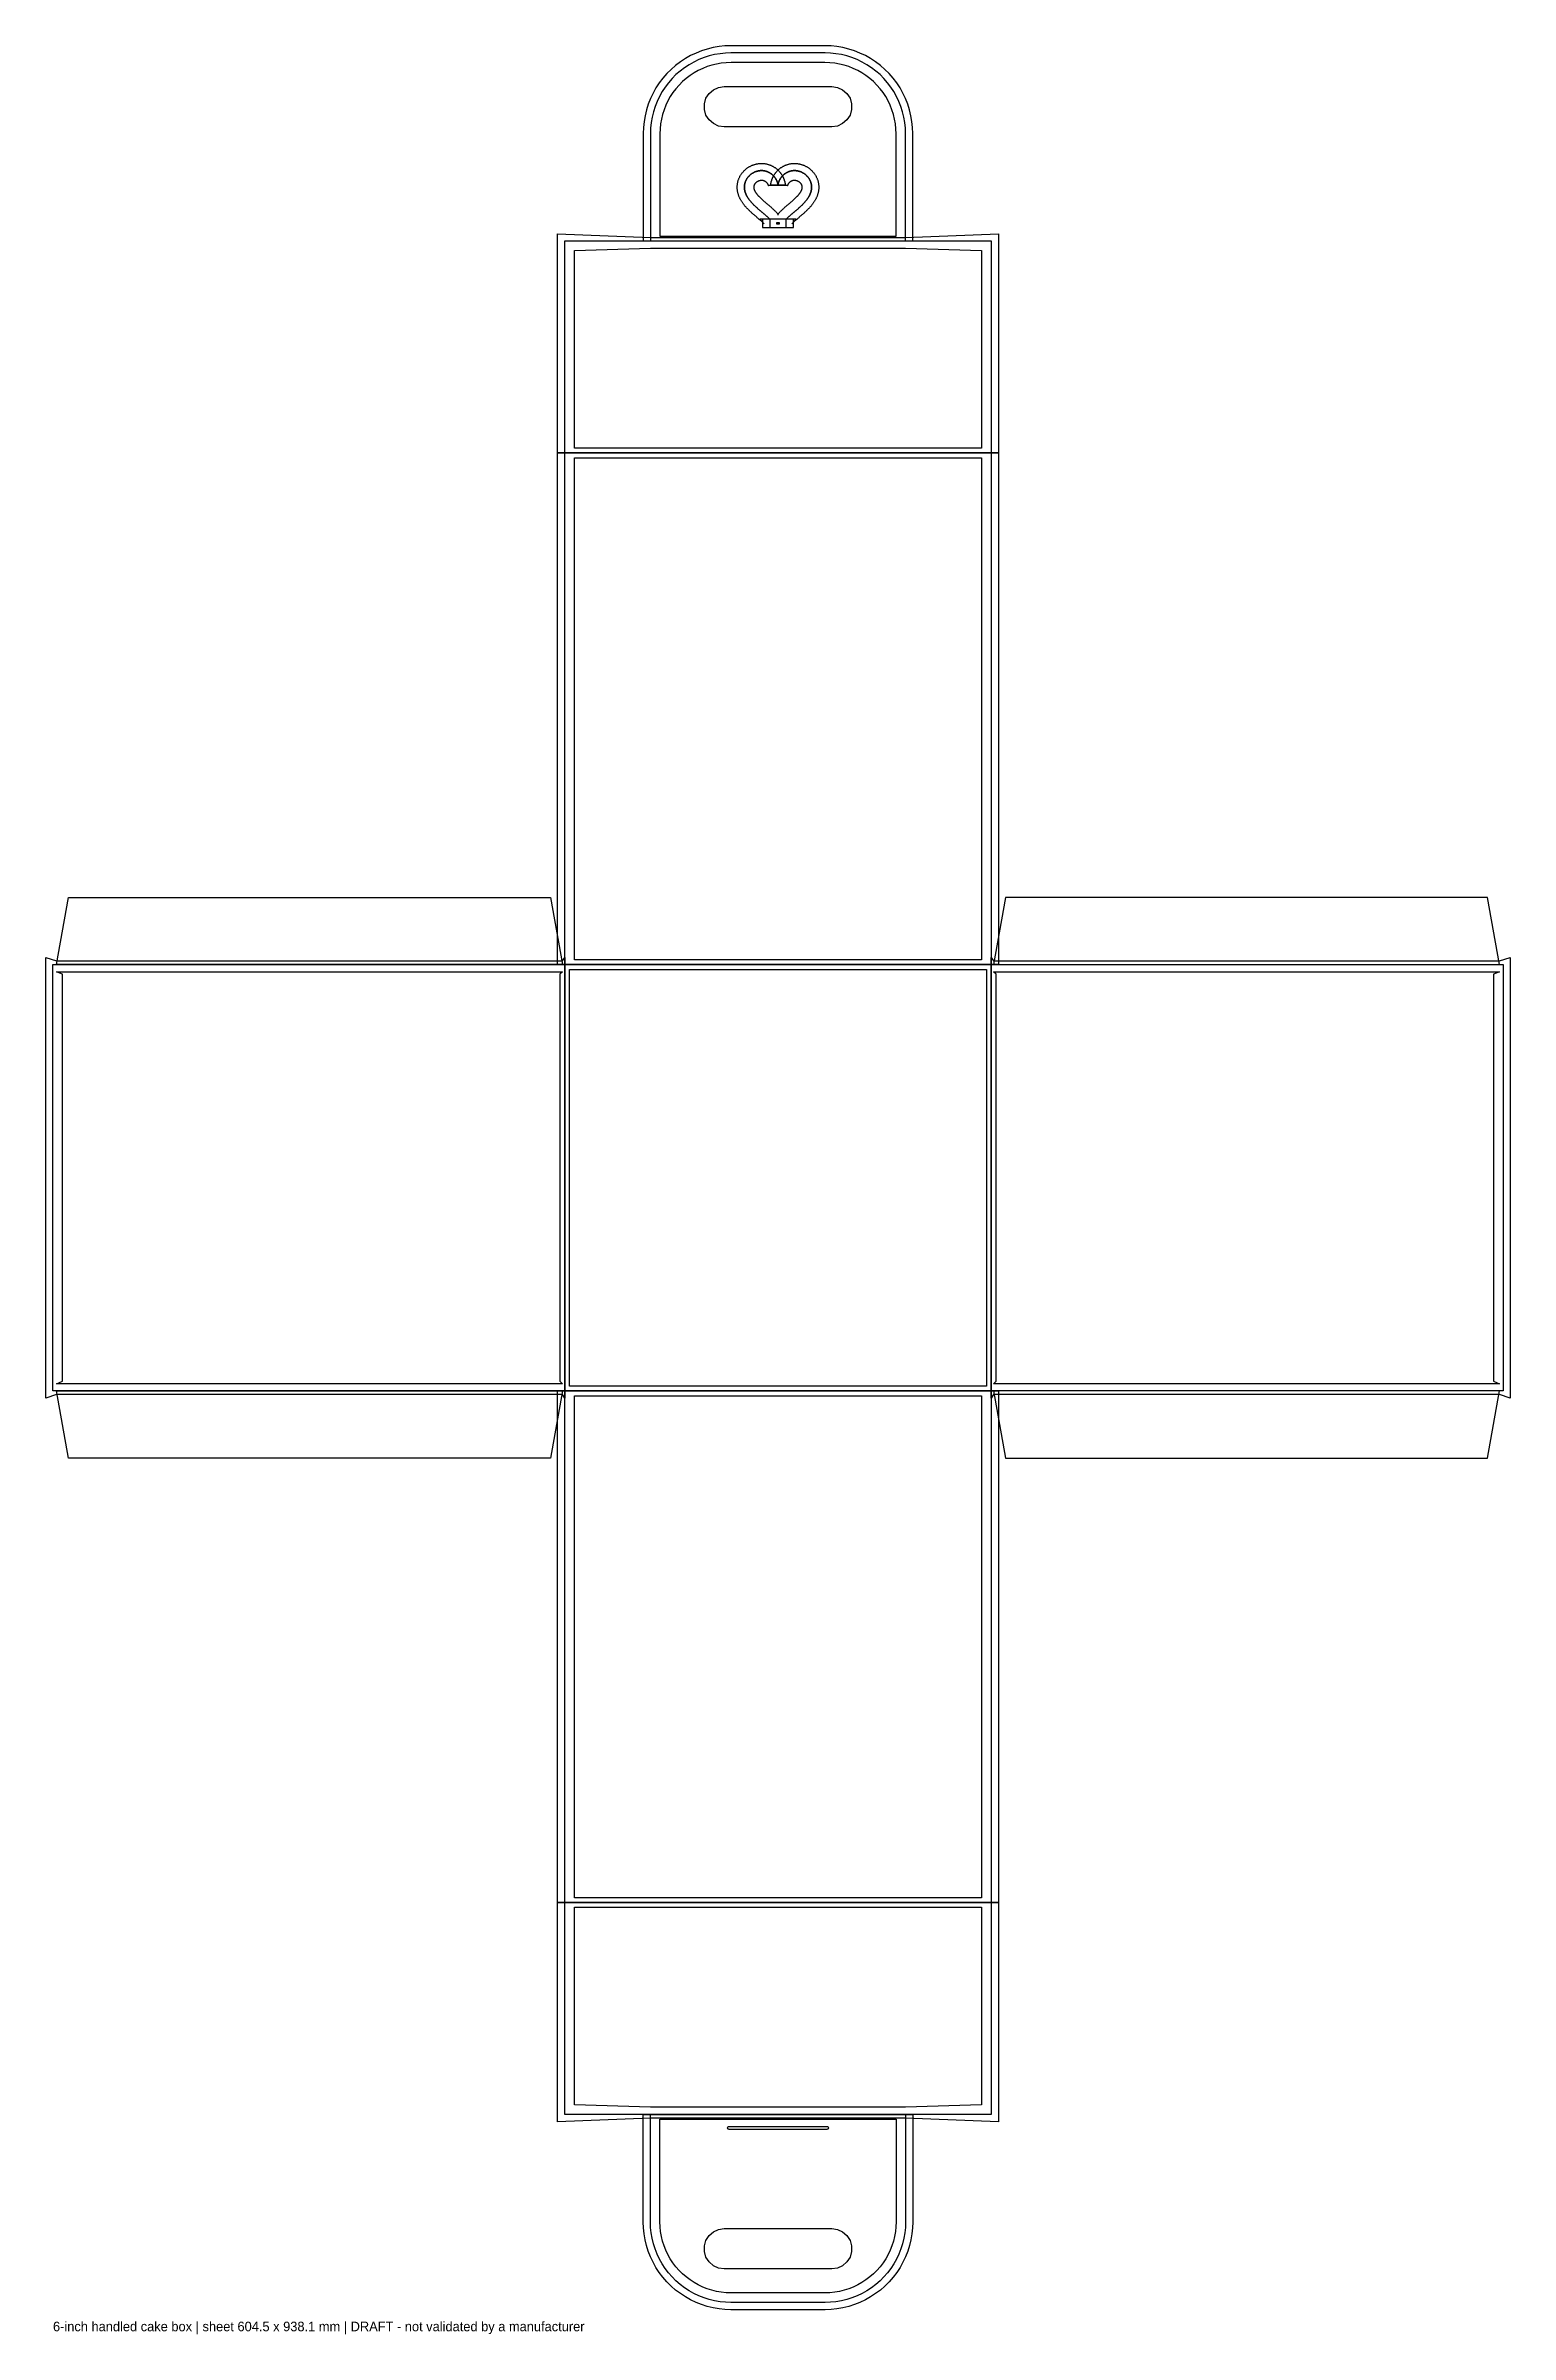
# Model space of a CAD drawing. Header units: millimetres. Extents: x -3 to 608, y -13 to 941.
import ezdxf

# ---------------------------------------------------------------- set-up
doc = ezdxf.new("R2010")
doc.units = ezdxf.units.MM
for name, color, linetype in [('BLEED', 5, 'Continuous'), ('CREASE', 4, 'Continuous'), ('CUT', 6, 'Continuous'), ('GLUE', 2, 'Continuous'), ('INFO', 8, 'Continuous'), ('SAFE', 94, 'Continuous')]:
    doc.layers.add(name, color=color, linetype=linetype)

msp = doc.modelspace()

# ---------------------------------------------------------------- linework, layer by layer
at = {"layer": 'BLEED'}
for points in [[(246.06, 859.72), (358.46, 859.72), (358.46, 904.57), (358.38, 907.02), (358.12, 909.5), (357.7, 911.97), (357.1, 914.4), (356.35, 916.78), (355.43, 919.1), (354.36, 921.36), (353.13, 923.54), (351.76, 925.63), (350.25, 927.62), (348.61, 929.5), (346.84, 931.27), (344.96, 932.91), (342.97, 934.42), (340.88, 935.79), (338.7, 937.02), (336.44, 938.09), (334.12, 939.01), (331.74, 939.76), (329.31, 940.36), (326.84, 940.78), (324.36, 941.04), (321.91, 941.12), (282.61, 941.12), (280.16, 941.04), (277.68, 940.78), (275.21, 940.36), (272.78, 939.76), (270.4, 939.01), (268.08, 938.09), (265.82, 937.02), (263.64, 935.79), (261.55, 934.42), (259.56, 932.91), (257.68, 931.27), (255.91, 929.5), (254.27, 927.62), (252.76, 925.63), (251.39, 923.54), (250.16, 921.36), (249.09, 919.1), (248.17, 916.78), (247.42, 914.4), (246.82, 911.97), (246.4, 909.5), (246.14, 907.02), (246.06, 904.57)], [(294.75, 868.82), (296.55, 866.87), (296.49, 866.92), (296.36, 867.04), (296.23, 867.17), (296.09, 867.29), (295.96, 867.41), (295.82, 867.54), (295.67, 867.67), (295.53, 867.8), (295.38, 867.93), (295.23, 868.06), (295.08, 868.19), (294.93, 868.32), (294.77, 868.46), (294.62, 868.59), (294.46, 868.73), (294.3, 868.87), (294.13, 869.01), (293.97, 869.15), (293.8, 869.29), (293.64, 869.43), (293.47, 869.58), (293.3, 869.72), (293.13, 869.87), (292.96, 870.01), (292.78, 870.16), (292.61, 870.31), (292.43, 870.46), (292.26, 870.61), (292.08, 870.77), (291.91, 870.92), (291.73, 871.08), (291.55, 871.23), (291.38, 871.39), (291.2, 871.55), (291.02, 871.71), (290.85, 871.88), (290.67, 872.04), (290.5, 872.21), (290.32, 872.38), (290.15, 872.55), (289.98, 872.72), (289.8, 872.89), (289.63, 873.06), (289.46, 873.24), (289.29, 873.42), (289.13, 873.6), (288.96, 873.78), (288.8, 873.97), (288.64, 874.15), (288.48, 874.34), (288.32, 874.53), (288.16, 874.72), (288.01, 874.92), (287.86, 875.12), (287.71, 875.32), (287.56, 875.52), (287.42, 875.72), (287.28, 875.93), (287.15, 876.14), (287.01, 876.35), (286.88, 876.56), (286.76, 876.78), (286.64, 877), (286.52, 877.22), (286.41, 877.45), (286.3, 877.67), (286.19, 877.9), (286.09, 878.13), (286, 878.37), (285.91, 878.6), (285.82, 878.84), (285.74, 879.08), (285.67, 879.32), (285.6, 879.56), (285.54, 879.81), (285.48, 880.06), (285.43, 880.3), (285.39, 880.55), (285.35, 880.8), (285.32, 881.06), (285.29, 881.31), (285.28, 881.56), (285.26, 881.82), (285.26, 882.07), (285.26, 882.32), (285.27, 882.58), (285.29, 882.83), (285.31, 883.08), (285.34, 883.34), (285.37, 883.59), (285.41, 883.84), (285.46, 884.08), (285.52, 884.33), (285.58, 884.58), (285.65, 884.82), (285.72, 885.06), (285.8, 885.3), (285.89, 885.54), (285.98, 885.77), (286.08, 886), (286.19, 886.23), (286.3, 886.45), (286.41, 886.68), (286.53, 886.9), (286.66, 887.11), (286.79, 887.32), (286.93, 887.53), (287.07, 887.74), (287.22, 887.94), (287.37, 888.14), (287.53, 888.33), (287.69, 888.52), (287.86, 888.71), (288.03, 888.89), (288.2, 889.06), (288.38, 889.24), (288.57, 889.41), (288.75, 889.57), (288.94, 889.73), (289.14, 889.88), (289.33, 890.04), (289.54, 890.18), (289.74, 890.32), (289.95, 890.46), (290.16, 890.59), (290.37, 890.71), (290.59, 890.83), (290.81, 890.95), (291.03, 891.06), (291.25, 891.16), (291.48, 891.26), (291.71, 891.36), (291.94, 891.44), (292.17, 891.53), (292.4, 891.6), (292.64, 891.67), (292.88, 891.74), (293.12, 891.8), (293.36, 891.85), (293.6, 891.9), (293.84, 891.94), (294.08, 891.98), (294.32, 892.01), (294.57, 892.03), (294.81, 892.05), (295.05, 892.06), (295.3, 892.07), (295.54, 892.07), (295.78, 892.06), (296.02, 892.05), (296.26, 892.03), (296.5, 892), (296.74, 891.97), (296.98, 891.94), (297.22, 891.9), (297.45, 891.85), (297.68, 891.8), (297.91, 891.74), (298.14, 891.67), (298.36, 891.6), (298.59, 891.53), (298.8, 891.45), (299.02, 891.37), (299.24, 891.28), (299.45, 891.18), (299.65, 891.08), (299.86, 890.98), (300.06, 890.88), (300.26, 890.76), (300.45, 890.65), (300.64, 890.53), (300.82, 890.41), (301.01, 890.29), (301.18, 890.16), (301.36, 890.03), (301.53, 889.89), (301.69, 889.76), (301.85, 889.62), (302.01, 889.48), (302.17, 889.33), (302.31, 889.19), (302.46, 889.04), (302.6, 888.9), (302.74, 888.75), (302.87, 888.6), (303, 888.45), (303.12, 888.29), (303.24, 888.14), (303.35, 887.99), (303.46, 887.84), (303.57, 887.68), (303.67, 887.53), (303.77, 887.38), (303.87, 887.23), (303.96, 887.08), (304.05, 886.93), (304.13, 886.78), (304.21, 886.63), (304.29, 886.48), (304.36, 886.33), (304.43, 886.19), (304.49, 886.05), (304.56, 885.91), (304.62, 885.77), (304.67, 885.63), (304.72, 885.5), (304.77, 885.37), (304.82, 885.24), (304.86, 885.11), (304.9, 884.98), (304.94, 884.86), (304.98, 884.74), (305.01, 884.63), (305.04, 884.52), (305.07, 884.41), (305.09, 884.3), (305.11, 884.2), (305.13, 884.1), (305.15, 884), (305.17, 883.91), (305.19, 883.82), (305.2, 883.73), (305.21, 883.65), (305.22, 883.57), (305.23, 883.5), (305.24, 883.43), (305.24, 883.36), (305.25, 883.3), (305.25, 883.24), (305.26, 883.19), (305.26, 883.14), (305.26, 883.09), (305.26, 883.05), (302.26, 883.03), (299.26, 883.05), (299.26, 883.09), (299.26, 883.14), (299.26, 883.19), (299.27, 883.24), (299.27, 883.3), (299.28, 883.36), (299.28, 883.43), (299.29, 883.5), (299.3, 883.57), (299.31, 883.65), (299.32, 883.73), (299.33, 883.82), (299.35, 883.91), (299.37, 884), (299.39, 884.1), (299.41, 884.2), (299.43, 884.3), (299.45, 884.41), (299.48, 884.52), (299.51, 884.63), (299.54, 884.74), (299.58, 884.86), (299.62, 884.98), (299.66, 885.11), (299.7, 885.24), (299.75, 885.37), (299.8, 885.5), (299.85, 885.63), (299.9, 885.77), (299.96, 885.91), (300.03, 886.05), (300.09, 886.19), (300.16, 886.33), (300.23, 886.48), (300.31, 886.63), (300.39, 886.78), (300.47, 886.93), (300.56, 887.08), (300.65, 887.23), (300.75, 887.38), (300.85, 887.53), (300.95, 887.68), (301.06, 887.84), (301.17, 887.99), (301.28, 888.14), (301.4, 888.29), (301.52, 888.45), (301.65, 888.6), (301.78, 888.75), (301.92, 888.9), (302.06, 889.04), (302.21, 889.19), (302.35, 889.33), (302.51, 889.48), (302.67, 889.62), (302.83, 889.76), (302.99, 889.89), (303.16, 890.03), (303.34, 890.16), (303.51, 890.29), (303.7, 890.41), (303.88, 890.53), (304.07, 890.65), (304.26, 890.76), (304.46, 890.88), (304.66, 890.98), (304.87, 891.08), (305.07, 891.18), (305.28, 891.28), (305.5, 891.37), (305.72, 891.45), (305.93, 891.53), (306.16, 891.6), (306.38, 891.67), (306.61, 891.74), (306.84, 891.8), (307.07, 891.85), (307.3, 891.9), (307.54, 891.94), (307.78, 891.97), (308.02, 892), (308.26, 892.03), (308.5, 892.05), (308.74, 892.06), (308.98, 892.07), (309.22, 892.07), (309.47, 892.06), (309.71, 892.05), (309.95, 892.03), (310.2, 892.01), (310.44, 891.98), (310.68, 891.94), (310.92, 891.9), (311.16, 891.85), (311.4, 891.8), (311.64, 891.74), (311.88, 891.67), (312.12, 891.6), (312.35, 891.53), (312.58, 891.44), (312.81, 891.36), (313.04, 891.26), (313.27, 891.16), (313.49, 891.06), (313.71, 890.95), (313.93, 890.83), (314.15, 890.71), (314.36, 890.59), (314.57, 890.46), (314.78, 890.32), (314.98, 890.18), (315.19, 890.04), (315.38, 889.88), (315.58, 889.73), (315.77, 889.57), (315.95, 889.41), (316.14, 889.24), (316.32, 889.06), (316.49, 888.89), (316.66, 888.71), (316.83, 888.52), (316.99, 888.33), (317.15, 888.14), (317.3, 887.94), (317.45, 887.74), (317.59, 887.53), (317.73, 887.32), (317.86, 887.11), (317.99, 886.9), (318.11, 886.68), (318.22, 886.45), (318.33, 886.23), (318.44, 886), (318.54, 885.77), (318.63, 885.54), (318.72, 885.3), (318.8, 885.06), (318.87, 884.82), (318.94, 884.58), (319, 884.33), (319.06, 884.08), (319.11, 883.84), (319.15, 883.59), (319.18, 883.34), (319.21, 883.08), (319.23, 882.83), (319.25, 882.58), (319.26, 882.32), (319.26, 882.07), (319.26, 881.82), (319.24, 881.56), (319.23, 881.31), (319.2, 881.06), (319.17, 880.8), (319.13, 880.55), (319.09, 880.3), (319.04, 880.06), (318.98, 879.81), (318.92, 879.56), (318.85, 879.32), (318.78, 879.08), (318.7, 878.84), (318.61, 878.6), (318.52, 878.37), (318.43, 878.13), (318.33, 877.9), (318.22, 877.67), (318.11, 877.45), (318, 877.22), (317.88, 877), (317.76, 876.78), (317.64, 876.56), (317.51, 876.35), (317.37, 876.14), (317.24, 875.93), (317.1, 875.72), (316.96, 875.52), (316.81, 875.32), (316.66, 875.12), (316.51, 874.92), (316.36, 874.72), (316.2, 874.53), (316.04, 874.34), (315.88, 874.15), (315.72, 873.97), (315.56, 873.78), (315.39, 873.6), (315.23, 873.42), (315.06, 873.24), (314.89, 873.06), (314.72, 872.89), (314.54, 872.72), (314.37, 872.55), (314.2, 872.38), (314.02, 872.21), (313.85, 872.04), (313.67, 871.88), (313.5, 871.71), (313.32, 871.55), (313.14, 871.39), (312.97, 871.23), (312.79, 871.08), (312.61, 870.92), (312.44, 870.77), (312.26, 870.61), (312.09, 870.46), (311.91, 870.31), (311.74, 870.16), (311.56, 870.01), (311.39, 869.87), (311.22, 869.72), (311.05, 869.58), (310.88, 869.43), (310.72, 869.29), (310.55, 869.15), (310.39, 869.01), (310.22, 868.87), (310.06, 868.73), (309.9, 868.59), (309.75, 868.46), (309.59, 868.32), (309.44, 868.19), (309.29, 868.06), (309.14, 867.93), (308.99, 867.8), (308.85, 867.67), (308.7, 867.54), (308.56, 867.41), (308.43, 867.29), (308.29, 867.17), (308.16, 867.04), (308.03, 866.92), (307.97, 866.87), (309.77, 868.82)], [(295.82, 865.32), (308.7, 865.32), (308.7, 868.82), (295.82, 868.82)], [(210.36, 862.72), (249.06, 861.22), (355.46, 861.22), (394.16, 862.72), (394.16, 771.32), (210.36, 771.32)], [(210.36, 771.32), (394.16, 771.32), (394.16, 557.96), (210.36, 557.96)], [(-3, 560.96), (1.5, 559.46), (212.36, 559.46), (213.36, 560.96), (213.36, 377.16), (212.36, 378.66), (1.5, 378.66), (-3, 377.16)], [(213.36, 557.96), (391.16, 557.96), (391.16, 380.16), (213.36, 380.16)], [(391.16, 560.96), (392.16, 559.46), (603.02, 559.46), (607.52, 560.96), (607.52, 377.16), (603.02, 378.66), (392.16, 378.66), (391.16, 377.16)], [(210.36, 380.16), (394.16, 380.16), (394.16, 166.8), (210.36, 166.8)], [(210.36, 166.8), (394.16, 166.8), (394.16, 75.4), (355.46, 76.9), (249.06, 76.9), (210.36, 75.4)], [(246.06, 78.4), (358.46, 78.4), (358.46, 33.55), (358.38, 31.1), (358.12, 28.62), (357.7, 26.15), (357.1, 23.72), (356.35, 21.34), (355.43, 19.02), (354.36, 16.76), (353.13, 14.58), (351.76, 12.49), (350.25, 10.5), (348.61, 8.62), (346.84, 6.85), (344.96, 5.21), (342.97, 3.7), (340.88, 2.33), (338.7, 1.1), (336.44, 0.03), (334.12, -0.89), (331.74, -1.64), (329.31, -2.24), (326.84, -2.66), (324.36, -2.92), (321.91, -3), (282.61, -3), (280.16, -2.92), (277.68, -2.66), (275.21, -2.24), (272.78, -1.64), (270.4, -0.89), (268.08, 0.03), (265.82, 1.1), (263.64, 2.33), (261.55, 3.7), (259.56, 5.21), (257.68, 6.85), (255.91, 8.62), (254.27, 10.5), (252.76, 12.49), (251.39, 14.58), (250.16, 16.76), (249.09, 19.02), (248.17, 21.34), (247.42, 23.72), (246.82, 26.15), (246.4, 28.62), (246.14, 31.1), (246.06, 33.55)]]:
    msp.add_lwpolyline(points, close=True, dxfattribs=at)
at = {"layer": 'CREASE'}
for p, q in [((305.7, 868.82), (298.82, 868.82)), ((249.06, 859.72), (355.46, 859.72)), ((298.82, 865.32), (305.7, 865.32)), ((213.36, 771.32), (391.16, 771.32)), ((1.5, 557.96), (212.36, 557.96)), ((213.36, 557.96), (391.16, 557.96)), ((213.36, 380.16), (213.36, 557.96)), ((391.16, 557.96), (391.16, 380.16)), ((392.16, 557.96), (603.02, 557.96)), ((212.36, 380.16), (1.5, 380.16)), ((391.16, 380.16), (213.36, 380.16)), ((603.02, 380.16), (392.16, 380.16)), ((391.16, 166.8), (213.36, 166.8)), ((355.46, 78.4), (249.06, 78.4))]:
    msp.add_line(p, q, dxfattribs=at)
at = {"layer": 'CUT'}
for points in [[(355.46, 859.72), (355.46, 904.52), (355.38, 906.81), (355.15, 909.1), (354.76, 911.36), (354.21, 913.59), (353.52, 915.77), (352.68, 917.91), (351.69, 919.98), (350.57, 921.98), (349.31, 923.9), (347.92, 925.72), (346.42, 927.45), (344.79, 929.08), (343.06, 930.58), (341.24, 931.97), (339.32, 933.23), (337.32, 934.35), (335.25, 935.34), (333.11, 936.18), (330.93, 936.87), (328.7, 937.42), (326.44, 937.81), (324.15, 938.04), (321.86, 938.12), (282.66, 938.12), (280.37, 938.04), (278.08, 937.81), (275.82, 937.42), (273.59, 936.87), (271.41, 936.18), (269.27, 935.34), (267.2, 934.35), (265.2, 933.23), (263.28, 931.97), (261.46, 930.58), (259.73, 929.08), (258.1, 927.45), (256.6, 925.72), (255.21, 923.9), (253.95, 921.98), (252.83, 919.98), (251.84, 917.91), (251, 915.77), (250.31, 913.59), (249.76, 911.36), (249.37, 909.1), (249.14, 906.81), (249.06, 904.52), (249.06, 859.72)], [(298.82, 868.82), (298.69, 868.97), (298.55, 869.1), (298.41, 869.23), (298.27, 869.36), (298.12, 869.5), (297.97, 869.63), (297.83, 869.77), (297.68, 869.9), (297.52, 870.04), (297.37, 870.18), (297.21, 870.31), (297.05, 870.45), (296.9, 870.59), (296.74, 870.73), (296.57, 870.87), (296.41, 871.01), (296.25, 871.15), (296.08, 871.29), (295.92, 871.43), (295.75, 871.57), (295.58, 871.72), (295.41, 871.86), (295.24, 872), (295.08, 872.15), (294.91, 872.29), (294.74, 872.44), (294.57, 872.58), (294.4, 872.73), (294.23, 872.88), (294.06, 873.02), (293.89, 873.17), (293.72, 873.32), (293.55, 873.47), (293.39, 873.62), (293.22, 873.77), (293.06, 873.92), (292.89, 874.07), (292.73, 874.23), (292.57, 874.38), (292.41, 874.53), (292.25, 874.69), (292.09, 874.84), (291.94, 875), (291.78, 875.15), (291.63, 875.31), (291.48, 875.47), (291.34, 875.63), (291.19, 875.79), (291.05, 875.95), (290.91, 876.11), (290.77, 876.27), (290.64, 876.43), (290.51, 876.59), (290.38, 876.76), (290.25, 876.92), (290.13, 877.09), (290.01, 877.25), (289.9, 877.42), (289.78, 877.59), (289.67, 877.75), (289.57, 877.92), (289.47, 878.09), (289.37, 878.26), (289.27, 878.43), (289.18, 878.6), (289.1, 878.77), (289.01, 878.95), (288.93, 879.12), (288.86, 879.29), (288.79, 879.46), (288.72, 879.64), (288.66, 879.81), (288.6, 879.99), (288.55, 880.16), (288.5, 880.34), (288.46, 880.51), (288.42, 880.69), (288.38, 880.86), (288.35, 881.04), (288.32, 881.21), (288.3, 881.39), (288.28, 881.56), (288.27, 881.74), (288.26, 881.92), (288.26, 882.09), (288.26, 882.26), (288.27, 882.44), (288.28, 882.61), (288.29, 882.78), (288.31, 882.96), (288.34, 883.13), (288.36, 883.3), (288.4, 883.47), (288.44, 883.64), (288.48, 883.8), (288.52, 883.97), (288.58, 884.14), (288.63, 884.3), (288.69, 884.46), (288.76, 884.62), (288.82, 884.78), (288.9, 884.94), (288.97, 885.1), (289.05, 885.25), (289.14, 885.41), (289.23, 885.56), (289.32, 885.7), (289.42, 885.85), (289.52, 886), (289.62, 886.14), (289.73, 886.28), (289.84, 886.41), (289.95, 886.55), (290.07, 886.68), (290.19, 886.81), (290.32, 886.93), (290.44, 887.06), (290.57, 887.18), (290.71, 887.29), (290.84, 887.41), (290.98, 887.52), (291.12, 887.63), (291.26, 887.73), (291.41, 887.83), (291.56, 887.93), (291.71, 888.02), (291.86, 888.11), (292.02, 888.19), (292.17, 888.28), (292.33, 888.35), (292.49, 888.43), (292.65, 888.5), (292.81, 888.57), (292.97, 888.63), (293.14, 888.69), (293.3, 888.74), (293.47, 888.79), (293.64, 888.84), (293.81, 888.88), (293.97, 888.92), (294.14, 888.95), (294.31, 888.98), (294.48, 889), (294.65, 889.02), (294.82, 889.04), (294.99, 889.05), (295.16, 889.06), (295.33, 889.07), (295.5, 889.07), (295.67, 889.06), (295.83, 889.05), (296, 889.04), (296.16, 889.02), (296.33, 889), (296.49, 888.98), (296.65, 888.95), (296.82, 888.92), (296.98, 888.88), (297.13, 888.84), (297.29, 888.79), (297.45, 888.75), (297.6, 888.7), (297.75, 888.64), (297.9, 888.58), (298.05, 888.52), (298.19, 888.46), (298.34, 888.39), (298.48, 888.32), (298.62, 888.24), (298.76, 888.17), (298.89, 888.09), (299.02, 888), (299.15, 887.92), (299.28, 887.83), (299.4, 887.74), (299.53, 887.65), (299.65, 887.56), (299.76, 887.46), (299.88, 887.36), (299.99, 887.26), (300.1, 887.16), (300.2, 887.06), (300.31, 886.95), (300.4, 886.85), (300.5, 886.74), (300.6, 886.64), (300.69, 886.53), (300.78, 886.42), (300.86, 886.31), (300.94, 886.2), (301.02, 886.09), (301.1, 885.98), (301.17, 885.87), (301.25, 885.76), (301.31, 885.66), (301.38, 885.55), (301.44, 885.44), (301.5, 885.33), (301.56, 885.23), (301.61, 885.12), (301.66, 885.02), (301.71, 884.92), (301.76, 884.81), (301.8, 884.72), (301.84, 884.62), (301.88, 884.52), (301.92, 884.43), (301.95, 884.34), (301.99, 884.25), (302.02, 884.16), (302.04, 884.08), (302.07, 883.99), (302.09, 883.91), (302.11, 883.84), (302.13, 883.76), (302.15, 883.69), (302.17, 883.63), (302.18, 883.56), (302.19, 883.5), (302.21, 883.44), (302.22, 883.39), (302.22, 883.34), (302.23, 883.29), (302.24, 883.24), (302.24, 883.2), (302.25, 883.17), (302.25, 883.13), (302.25, 883.1), (302.26, 883.08), (302.26, 883.06), (302.26, 883.04), (302.26, 883.03), (302.26, 883.02), (302.26, 883.01), (302.26, 883.01), (302.26, 883.01), (302.26, 883.02), (302.26, 883.03), (302.26, 883.04), (302.26, 883.06), (302.26, 883.08), (302.27, 883.1), (302.27, 883.13), (302.27, 883.17), (302.28, 883.2), (302.28, 883.24), (302.29, 883.29), (302.3, 883.34), (302.3, 883.39), (302.31, 883.44), (302.33, 883.5), (302.34, 883.56), (302.35, 883.63), (302.37, 883.69), (302.39, 883.76), (302.41, 883.84), (302.43, 883.91), (302.45, 883.99), (302.48, 884.08), (302.5, 884.16), (302.53, 884.25), (302.57, 884.34), (302.6, 884.43), (302.64, 884.52), (302.68, 884.62), (302.72, 884.72), (302.76, 884.81), (302.81, 884.92), (302.86, 885.02), (302.91, 885.12), (302.96, 885.23), (303.02, 885.33), (303.08, 885.44), (303.14, 885.55), (303.21, 885.66), (303.27, 885.76), (303.35, 885.87), (303.42, 885.98), (303.5, 886.09), (303.58, 886.2), (303.66, 886.31), (303.74, 886.42), (303.83, 886.53), (303.92, 886.64), (304.02, 886.74), (304.12, 886.85), (304.21, 886.95), (304.32, 887.06), (304.42, 887.16), (304.53, 887.26), (304.64, 887.36), (304.76, 887.46), (304.87, 887.56), (304.99, 887.65), (305.12, 887.74), (305.24, 887.83), (305.37, 887.92), (305.5, 888), (305.63, 888.09), (305.76, 888.17), (305.9, 888.24), (306.04, 888.32), (306.18, 888.39), (306.33, 888.46), (306.47, 888.52), (306.62, 888.58), (306.77, 888.64), (306.92, 888.7), (307.07, 888.75), (307.23, 888.79), (307.39, 888.84), (307.54, 888.88), (307.7, 888.92), (307.87, 888.95), (308.03, 888.98), (308.19, 889), (308.36, 889.02), (308.52, 889.04), (308.69, 889.05), (308.85, 889.06), (309.02, 889.07), (309.19, 889.07), (309.36, 889.06), (309.53, 889.05), (309.7, 889.04), (309.87, 889.02), (310.04, 889), (310.21, 888.98), (310.38, 888.95), (310.55, 888.92), (310.71, 888.88), (310.88, 888.84), (311.05, 888.79), (311.22, 888.74), (311.38, 888.69), (311.55, 888.63), (311.71, 888.57), (311.87, 888.5), (312.03, 888.43), (312.19, 888.35), (312.35, 888.28), (312.5, 888.19), (312.66, 888.11), (312.81, 888.02), (312.96, 887.93), (313.11, 887.83), (313.26, 887.73), (313.4, 887.63), (313.54, 887.52), (313.68, 887.41), (313.81, 887.29), (313.95, 887.18), (314.08, 887.06), (314.2, 886.93), (314.33, 886.81), (314.45, 886.68), (314.57, 886.55), (314.68, 886.41), (314.79, 886.28), (314.9, 886.14), (315, 886), (315.1, 885.85), (315.2, 885.7), (315.29, 885.56), (315.38, 885.41), (315.47, 885.25), (315.55, 885.1), (315.62, 884.94), (315.7, 884.78), (315.76, 884.62), (315.83, 884.46), (315.89, 884.3), (315.94, 884.14), (316, 883.97), (316.04, 883.8), (316.08, 883.64), (316.12, 883.47), (316.16, 883.3), (316.18, 883.13), (316.21, 882.96), (316.23, 882.78), (316.24, 882.61), (316.25, 882.44), (316.26, 882.26), (316.26, 882.09), (316.26, 881.92), (316.25, 881.74), (316.24, 881.56), (316.22, 881.39), (316.2, 881.21), (316.17, 881.04), (316.14, 880.86), (316.1, 880.69), (316.06, 880.51), (316.02, 880.34), (315.97, 880.16), (315.92, 879.99), (315.86, 879.81), (315.8, 879.64), (315.73, 879.46), (315.66, 879.29), (315.59, 879.12), (315.51, 878.95), (315.42, 878.77), (315.34, 878.6), (315.25, 878.43), (315.15, 878.26), (315.05, 878.09), (314.95, 877.92), (314.85, 877.75), (314.74, 877.59), (314.62, 877.42), (314.51, 877.25), (314.39, 877.09), (314.27, 876.92), (314.14, 876.76), (314.01, 876.59), (313.88, 876.43), (313.75, 876.27), (313.61, 876.11), (313.47, 875.95), (313.33, 875.79), (313.18, 875.63), (313.04, 875.47), (312.89, 875.31), (312.74, 875.15), (312.58, 875), (312.43, 874.84), (312.27, 874.69), (312.11, 874.53), (311.95, 874.38), (311.79, 874.23), (311.63, 874.07), (311.46, 873.92), (311.3, 873.77), (311.13, 873.62), (310.97, 873.47), (310.8, 873.32), (310.63, 873.17), (310.46, 873.02), (310.29, 872.88), (310.12, 872.73), (309.95, 872.58), (309.78, 872.44), (309.61, 872.29), (309.44, 872.15), (309.28, 872), (309.11, 871.86), (308.94, 871.72), (308.77, 871.57), (308.6, 871.43), (308.44, 871.29), (308.27, 871.15), (308.11, 871.01), (307.95, 870.87), (307.78, 870.73), (307.62, 870.59), (307.47, 870.45), (307.31, 870.31), (307.15, 870.18), (307, 870.04), (306.84, 869.9), (306.69, 869.77), (306.55, 869.63), (306.4, 869.5), (306.25, 869.36), (306.11, 869.23), (305.97, 869.1), (305.83, 868.97), (305.7, 868.82)], [(298.82, 868.82), (298.82, 865.32)], [(305.7, 865.32), (305.7, 868.82)], [(213.36, 771.32), (213.36, 859.72), (249.06, 859.72)], [(355.46, 859.72), (391.16, 859.72), (391.16, 771.32)], [(213.36, 557.96), (213.36, 771.32)], [(391.16, 771.32), (391.16, 557.96)], [(1.5, 380.16), (0, 380.16), (0, 557.96), (1.5, 557.96)], [(212.36, 557.96), (213.36, 557.96)], [(391.16, 557.96), (392.16, 557.96)], [(603.02, 557.96), (604.52, 557.96), (604.52, 380.16), (603.02, 380.16)], [(213.36, 380.16), (212.36, 380.16)], [(213.36, 166.8), (213.36, 380.16)], [(391.16, 380.16), (391.16, 166.8)], [(392.16, 380.16), (391.16, 380.16)], [(249.06, 78.4), (213.36, 78.4), (213.36, 166.8)], [(391.16, 166.8), (391.16, 78.4), (355.46, 78.4)], [(355.46, 78.4), (355.46, 33.6), (355.38, 31.31), (355.15, 29.02), (354.76, 26.76), (354.21, 24.53), (353.52, 22.35), (352.68, 20.21), (351.69, 18.14), (350.57, 16.14), (349.31, 14.22), (347.92, 12.4), (346.42, 10.67), (344.79, 9.04), (343.06, 7.54), (341.24, 6.15), (339.32, 4.89), (337.32, 3.77), (335.25, 2.78), (333.11, 1.94), (330.93, 1.25), (328.7, 0.7), (326.44, 0.31), (324.15, 0.08), (321.86, 0), (282.66, 0), (280.37, 0.08), (278.08, 0.31), (275.82, 0.7), (273.59, 1.25), (271.41, 1.94), (269.27, 2.78), (267.2, 3.77), (265.2, 4.89), (263.28, 6.15), (261.46, 7.54), (259.73, 9.04), (258.1, 10.67), (256.6, 12.4), (255.21, 14.22), (253.95, 16.14), (252.83, 18.14), (251.84, 20.21), (251, 22.35), (250.31, 24.53), (249.76, 26.76), (249.37, 29.02), (249.14, 31.31), (249.06, 33.6), (249.06, 78.4)]]:
    msp.add_lwpolyline(points, dxfattribs=at)
for points in [[(279.86, 924.12), (324.66, 924.12), (327.03, 923.78), (329.2, 922.79), (331.01, 921.22), (332.3, 919.21), (332.97, 916.92), (332.97, 914.52), (332.3, 912.23), (331.01, 910.22), (329.2, 908.65), (327.03, 907.66), (324.66, 907.32), (279.86, 907.32), (277.49, 907.66), (275.32, 908.65), (273.51, 910.22), (272.22, 912.23), (271.55, 914.52), (271.55, 916.92), (272.22, 919.21), (273.51, 921.22), (275.32, 922.79), (277.49, 923.78)], [(298.82, 865.32), (305.7, 865.32), (305.7, 868.82), (305.7, 868.82), (305.83, 868.97), (305.97, 869.1), (306.11, 869.23), (306.25, 869.36), (306.4, 869.5), (306.55, 869.63), (306.69, 869.77), (306.84, 869.9), (307, 870.04), (307.15, 870.18), (307.31, 870.31), (307.47, 870.45), (307.62, 870.59), (307.78, 870.73), (307.95, 870.87), (308.11, 871.01), (308.27, 871.15), (308.44, 871.29), (308.6, 871.43), (308.77, 871.57), (308.94, 871.72), (309.11, 871.86), (309.28, 872), (309.44, 872.15), (309.61, 872.29), (309.78, 872.44), (309.95, 872.58), (310.12, 872.73), (310.29, 872.88), (310.46, 873.02), (310.63, 873.17), (310.8, 873.32), (310.97, 873.47), (311.13, 873.62), (311.3, 873.77), (311.46, 873.92), (311.63, 874.07), (311.79, 874.23), (311.95, 874.38), (312.11, 874.53), (312.27, 874.69), (312.43, 874.84), (312.58, 875), (312.74, 875.15), (312.89, 875.31), (313.04, 875.47), (313.18, 875.63), (313.33, 875.79), (313.47, 875.95), (313.61, 876.11), (313.75, 876.27), (313.88, 876.43), (314.01, 876.59), (314.14, 876.76), (314.27, 876.92), (314.39, 877.09), (314.51, 877.25), (314.62, 877.42), (314.74, 877.59), (314.85, 877.75), (314.95, 877.92), (315.05, 878.09), (315.15, 878.26), (315.25, 878.43), (315.34, 878.6), (315.42, 878.77), (315.51, 878.95), (315.59, 879.12), (315.66, 879.29), (315.73, 879.46), (315.8, 879.64), (315.86, 879.81), (315.92, 879.99), (315.97, 880.16), (316.02, 880.34), (316.06, 880.51), (316.1, 880.69), (316.14, 880.86), (316.17, 881.04), (316.2, 881.21), (316.22, 881.39), (316.24, 881.56), (316.25, 881.74), (316.26, 881.92), (316.26, 882.09), (316.26, 882.26), (316.25, 882.44), (316.24, 882.61), (316.23, 882.78), (316.21, 882.96), (316.18, 883.13), (316.16, 883.3), (316.12, 883.47), (316.08, 883.64), (316.04, 883.8), (316, 883.97), (315.94, 884.14), (315.89, 884.3), (315.83, 884.46), (315.76, 884.62), (315.7, 884.78), (315.62, 884.94), (315.55, 885.1), (315.47, 885.25), (315.38, 885.41), (315.29, 885.56), (315.2, 885.7), (315.1, 885.85), (315, 886), (314.9, 886.14), (314.79, 886.28), (314.68, 886.41), (314.57, 886.55), (314.45, 886.68), (314.33, 886.81), (314.2, 886.93), (314.08, 887.06), (313.95, 887.18), (313.81, 887.29), (313.68, 887.41), (313.54, 887.52), (313.4, 887.63), (313.26, 887.73), (313.11, 887.83), (312.96, 887.93), (312.81, 888.02), (312.66, 888.11), (312.5, 888.19), (312.35, 888.28), (312.19, 888.35), (312.03, 888.43), (311.87, 888.5), (311.71, 888.57), (311.55, 888.63), (311.38, 888.69), (311.22, 888.74), (311.05, 888.79), (310.88, 888.84), (310.71, 888.88), (310.55, 888.92), (310.38, 888.95), (310.21, 888.98), (310.04, 889), (309.87, 889.02), (309.7, 889.04), (309.53, 889.05), (309.36, 889.06), (309.19, 889.07), (309.02, 889.07), (308.85, 889.06), (308.69, 889.05), (308.52, 889.04), (308.36, 889.02), (308.19, 889), (308.03, 888.98), (307.87, 888.95), (307.7, 888.92), (307.54, 888.88), (307.39, 888.84), (307.23, 888.79), (307.07, 888.75), (306.92, 888.7), (306.77, 888.64), (306.62, 888.58), (306.47, 888.52), (306.33, 888.46), (306.18, 888.39), (306.04, 888.32), (305.9, 888.24), (305.76, 888.17), (305.63, 888.09), (305.5, 888), (305.37, 887.92), (305.24, 887.83), (305.12, 887.74), (304.99, 887.65), (304.87, 887.56), (304.76, 887.46), (304.64, 887.36), (304.53, 887.26), (304.42, 887.16), (304.32, 887.06), (304.21, 886.95), (304.12, 886.85), (304.02, 886.74), (303.92, 886.64), (303.83, 886.53), (303.74, 886.42), (303.66, 886.31), (303.58, 886.2), (303.5, 886.09), (303.42, 885.98), (303.35, 885.87), (303.27, 885.76), (303.21, 885.66), (303.14, 885.55), (303.08, 885.44), (303.02, 885.33), (302.96, 885.23), (302.91, 885.12), (302.86, 885.02), (302.81, 884.92), (302.76, 884.81), (302.72, 884.72), (302.68, 884.62), (302.64, 884.52), (302.6, 884.43), (302.57, 884.34), (302.53, 884.25), (302.5, 884.16), (302.48, 884.08), (302.45, 883.99), (302.43, 883.91), (302.41, 883.84), (302.39, 883.76), (302.37, 883.69), (302.35, 883.63), (302.34, 883.56), (302.33, 883.5), (302.31, 883.44), (302.3, 883.39), (302.3, 883.34), (302.29, 883.29), (302.28, 883.24), (302.28, 883.2), (302.27, 883.17), (302.27, 883.13), (302.27, 883.1), (302.26, 883.08), (302.26, 883.06), (302.26, 883.04), (302.26, 883.03), (302.26, 883.02), (302.26, 883.01), (302.26, 883.01), (302.26, 883.01), (302.26, 883.02), (302.26, 883.03), (302.26, 883.04), (302.26, 883.06), (302.26, 883.08), (302.25, 883.1), (302.25, 883.13), (302.25, 883.17), (302.24, 883.2), (302.24, 883.24), (302.23, 883.29), (302.22, 883.34), (302.22, 883.39), (302.21, 883.44), (302.19, 883.5), (302.18, 883.56), (302.17, 883.63), (302.15, 883.69), (302.13, 883.76), (302.11, 883.84), (302.09, 883.91), (302.07, 883.99), (302.04, 884.08), (302.02, 884.16), (301.99, 884.25), (301.95, 884.34), (301.92, 884.43), (301.88, 884.52), (301.84, 884.62), (301.8, 884.72), (301.76, 884.81), (301.71, 884.92), (301.66, 885.02), (301.61, 885.12), (301.56, 885.23), (301.5, 885.33), (301.44, 885.44), (301.38, 885.55), (301.31, 885.66), (301.25, 885.76), (301.17, 885.87), (301.1, 885.98), (301.02, 886.09), (300.94, 886.2), (300.86, 886.31), (300.78, 886.42), (300.69, 886.53), (300.6, 886.64), (300.5, 886.74), (300.4, 886.85), (300.31, 886.95), (300.2, 887.06), (300.1, 887.16), (299.99, 887.26), (299.88, 887.36), (299.76, 887.46), (299.65, 887.56), (299.53, 887.65), (299.4, 887.74), (299.28, 887.83), (299.15, 887.92), (299.02, 888), (298.89, 888.09), (298.76, 888.17), (298.62, 888.24), (298.48, 888.32), (298.34, 888.39), (298.19, 888.46), (298.05, 888.52), (297.9, 888.58), (297.75, 888.64), (297.6, 888.7), (297.45, 888.75), (297.29, 888.79), (297.13, 888.84), (296.98, 888.88), (296.82, 888.92), (296.65, 888.95), (296.49, 888.98), (296.33, 889), (296.16, 889.02), (296, 889.04), (295.83, 889.05), (295.67, 889.06), (295.5, 889.07), (295.33, 889.07), (295.16, 889.06), (294.99, 889.05), (294.82, 889.04), (294.65, 889.02), (294.48, 889), (294.31, 888.98), (294.14, 888.95), (293.97, 888.92), (293.81, 888.88), (293.64, 888.84), (293.47, 888.79), (293.3, 888.74), (293.14, 888.69), (292.97, 888.63), (292.81, 888.57), (292.65, 888.5), (292.49, 888.43), (292.33, 888.35), (292.17, 888.28), (292.02, 888.19), (291.86, 888.11), (291.71, 888.02), (291.56, 887.93), (291.41, 887.83), (291.26, 887.73), (291.12, 887.63), (290.98, 887.52), (290.84, 887.41), (290.71, 887.29), (290.57, 887.18), (290.44, 887.06), (290.32, 886.93), (290.19, 886.81), (290.07, 886.68), (289.95, 886.55), (289.84, 886.41), (289.73, 886.28), (289.62, 886.14), (289.52, 886), (289.42, 885.85), (289.32, 885.7), (289.23, 885.56), (289.14, 885.41), (289.05, 885.25), (288.97, 885.1), (288.9, 884.94), (288.82, 884.78), (288.76, 884.62), (288.69, 884.46), (288.63, 884.3), (288.58, 884.14), (288.52, 883.97), (288.48, 883.8), (288.44, 883.64), (288.4, 883.47), (288.36, 883.3), (288.34, 883.13), (288.31, 882.96), (288.29, 882.78), (288.28, 882.61), (288.27, 882.44), (288.26, 882.26), (288.26, 882.09), (288.26, 881.92), (288.27, 881.74), (288.28, 881.56), (288.3, 881.39), (288.32, 881.21), (288.35, 881.04), (288.38, 880.86), (288.42, 880.69), (288.46, 880.51), (288.5, 880.34), (288.55, 880.16), (288.6, 879.99), (288.66, 879.81), (288.72, 879.64), (288.79, 879.46), (288.86, 879.29), (288.93, 879.12), (289.01, 878.95), (289.1, 878.77), (289.18, 878.6), (289.27, 878.43), (289.37, 878.26), (289.47, 878.09), (289.57, 877.92), (289.67, 877.75), (289.78, 877.59), (289.9, 877.42), (290.01, 877.25), (290.13, 877.09), (290.25, 876.92), (290.38, 876.76), (290.51, 876.59), (290.64, 876.43), (290.77, 876.27), (290.91, 876.11), (291.05, 875.95), (291.19, 875.79), (291.34, 875.63), (291.48, 875.47), (291.63, 875.31), (291.78, 875.15), (291.94, 875), (292.09, 874.84), (292.25, 874.69), (292.41, 874.53), (292.57, 874.38), (292.73, 874.23), (292.89, 874.07), (293.06, 873.92), (293.22, 873.77), (293.39, 873.62), (293.55, 873.47), (293.72, 873.32), (293.89, 873.17), (294.06, 873.02), (294.23, 872.88), (294.4, 872.73), (294.57, 872.58), (294.74, 872.44), (294.91, 872.29), (295.08, 872.15), (295.24, 872), (295.41, 871.86), (295.58, 871.72), (295.75, 871.57), (295.92, 871.43), (296.08, 871.29), (296.25, 871.15), (296.41, 871.01), (296.57, 870.87), (296.74, 870.73), (296.9, 870.59), (297.05, 870.45), (297.21, 870.31), (297.37, 870.18), (297.52, 870.04), (297.68, 869.9), (297.83, 869.77), (297.97, 869.63), (298.12, 869.5), (298.27, 869.36), (298.41, 869.23), (298.55, 869.1), (298.69, 868.97), (298.82, 868.82), (298.82, 868.82)], [(281.86, 73.4), (322.66, 73.4), (322.83, 73.38), (322.98, 73.3), (323.11, 73.19), (323.21, 73.05), (323.25, 72.89), (323.25, 72.71), (323.21, 72.55), (323.11, 72.41), (322.98, 72.3), (322.83, 72.22), (322.66, 72.2), (281.86, 72.2), (281.69, 72.22), (281.54, 72.3), (281.41, 72.41), (281.31, 72.55), (281.27, 72.71), (281.27, 72.89), (281.31, 73.05), (281.41, 73.19), (281.54, 73.3), (281.69, 73.38)], [(279.86, 30.8), (324.66, 30.8), (327.03, 30.46), (329.2, 29.47), (331.01, 27.9), (332.3, 25.89), (332.97, 23.6), (332.97, 21.2), (332.3, 18.91), (331.01, 16.9), (329.2, 15.33), (327.03, 14.34), (324.66, 14), (279.86, 14), (277.49, 14.34), (275.32, 15.33), (273.51, 16.9), (272.22, 18.91), (271.55, 21.2), (271.55, 23.6), (272.22, 25.89), (273.51, 27.9), (275.32, 29.47), (277.49, 30.46)]]:
    msp.add_lwpolyline(points, close=True, dxfattribs=at)
at = {"layer": 'GLUE'}
for points in [[(212.36, 557.96), (1.5, 557.96), (6.5, 585.96), (207.36, 585.96)], [(392.16, 557.96), (603.02, 557.96), (598.02, 585.96), (397.16, 585.96)], [(1.5, 380.16), (212.36, 380.16), (207.36, 352.16), (6.5, 352.16)], [(603.02, 380.16), (392.16, 380.16), (397.16, 352.16), (598.02, 352.16)]]:
    msp.add_lwpolyline(points, close=True, dxfattribs=at)
at = {"layer": 'SAFE'}
for points in [[(253.06, 861.72), (351.46, 861.72), (351.46, 904.45), (351.39, 906.54), (351.18, 908.55), (350.84, 910.54), (350.36, 912.51), (349.75, 914.43), (349.01, 916.31), (348.14, 918.14), (347.15, 919.9), (346.04, 921.59), (344.82, 923.2), (343.49, 924.72), (342.06, 926.15), (340.54, 927.48), (338.93, 928.7), (337.24, 929.81), (335.48, 930.8), (333.65, 931.67), (331.77, 932.41), (329.85, 933.02), (327.88, 933.5), (325.89, 933.84), (323.88, 934.05), (321.79, 934.12), (282.73, 934.12), (280.64, 934.05), (278.63, 933.84), (276.64, 933.5), (274.67, 933.02), (272.75, 932.41), (270.87, 931.67), (269.04, 930.8), (267.28, 929.81), (265.59, 928.7), (263.98, 927.48), (262.46, 926.15), (261.03, 924.72), (259.7, 923.2), (258.48, 921.59), (257.37, 919.9), (256.38, 918.14), (255.51, 916.31), (254.77, 914.43), (254.16, 912.51), (253.68, 910.54), (253.34, 908.55), (253.13, 906.54), (253.06, 904.45)], [(302.42, 870.82), (301.54, 871.77), (301.3, 872), (301.14, 872.15), (300.99, 872.3), (300.83, 872.44), (300.67, 872.59), (300.51, 872.74), (300.34, 872.88), (300.18, 873.03), (300.02, 873.17), (299.85, 873.32), (299.68, 873.47), (299.52, 873.61), (299.35, 873.75), (299.18, 873.9), (299.02, 874.04), (298.85, 874.19), (298.68, 874.33), (298.51, 874.48), (298.34, 874.62), (298.17, 874.76), (298.01, 874.9), (297.84, 875.05), (297.67, 875.19), (297.51, 875.33), (297.34, 875.47), (297.18, 875.61), (297.02, 875.75), (296.85, 875.89), (296.69, 876.03), (296.53, 876.17), (296.38, 876.31), (296.22, 876.45), (296.07, 876.59), (295.92, 876.73), (295.77, 876.86), (295.62, 877), (295.47, 877.14), (295.33, 877.27), (295.19, 877.41), (295.05, 877.54), (294.92, 877.68), (294.78, 877.81), (294.65, 877.94), (294.53, 878.07), (294.41, 878.2), (294.28, 878.33), (294.17, 878.46), (294.05, 878.59), (293.94, 878.71), (293.84, 878.84), (293.74, 878.96), (293.64, 879.09), (293.54, 879.21), (293.45, 879.33), (293.36, 879.45), (293.28, 879.57), (293.2, 879.68), (293.12, 879.8), (293.04, 879.91), (292.98, 880.02), (292.91, 880.13), (292.85, 880.23), (292.79, 880.34), (292.73, 880.44), (292.68, 880.55), (292.63, 880.64), (292.59, 880.74), (292.55, 880.84), (292.51, 880.93), (292.48, 881.02), (292.44, 881.11), (292.42, 881.2), (292.39, 881.28), (292.37, 881.37), (292.35, 881.45), (292.33, 881.53), (292.31, 881.61), (292.3, 881.68), (292.29, 881.76), (292.28, 881.83), (292.27, 881.91), (292.26, 881.98), (292.26, 882.05), (292.26, 882.12), (292.26, 882.18), (292.26, 882.25), (292.27, 882.32), (292.27, 882.38), (292.28, 882.45), (292.29, 882.52), (292.3, 882.58), (292.31, 882.65), (292.33, 882.71), (292.34, 882.77), (292.36, 882.84), (292.38, 882.9), (292.4, 882.97), (292.43, 883.03), (292.45, 883.1), (292.48, 883.16), (292.51, 883.23), (292.54, 883.29), (292.58, 883.35), (292.61, 883.42), (292.65, 883.48), (292.69, 883.55), (292.73, 883.61), (292.77, 883.67), (292.82, 883.73), (292.87, 883.8), (292.92, 883.86), (292.97, 883.92), (293.02, 883.98), (293.08, 884.04), (293.13, 884.09), (293.19, 884.15), (293.25, 884.2), (293.31, 884.26), (293.37, 884.31), (293.44, 884.36), (293.5, 884.41), (293.57, 884.46), (293.64, 884.51), (293.71, 884.55), (293.78, 884.6), (293.85, 884.64), (293.92, 884.68), (293.99, 884.71), (294.06, 884.75), (294.14, 884.78), (294.21, 884.82), (294.28, 884.85), (294.36, 884.87), (294.43, 884.9), (294.51, 884.92), (294.58, 884.95), (294.65, 884.97), (294.73, 884.99), (294.8, 885), (294.87, 885.02), (294.95, 885.03), (295.02, 885.04), (295.09, 885.05), (295.16, 885.06), (295.23, 885.06), (295.3, 885.06), (295.37, 885.07), (295.44, 885.07), (295.51, 885.06), (295.58, 885.06), (295.64, 885.06), (295.71, 885.05), (295.78, 885.04), (295.84, 885.03), (295.91, 885.02), (295.97, 885.01), (296.04, 884.99), (296.1, 884.97), (296.16, 884.96), (296.22, 884.94), (296.28, 884.92), (296.35, 884.9), (296.41, 884.87), (296.47, 884.85), (296.53, 884.82), (296.58, 884.79), (296.64, 884.76), (296.7, 884.73), (296.76, 884.7), (296.81, 884.67), (296.87, 884.63), (296.92, 884.6), (296.98, 884.56), (297.03, 884.52), (297.09, 884.48), (297.14, 884.44), (297.19, 884.4), (297.24, 884.35), (297.29, 884.31), (297.34, 884.26), (297.39, 884.22), (297.43, 884.17), (297.48, 884.12), (297.52, 884.07), (297.57, 884.02), (297.61, 883.97), (297.65, 883.92), (297.69, 883.87), (297.73, 883.82), (297.77, 883.77), (297.81, 883.72), (297.84, 883.66), (297.87, 883.61), (297.91, 883.56), (297.94, 883.51), (297.97, 883.46), (297.99, 883.41), (298.02, 883.36), (298.05, 883.31), (298.07, 883.26), (298.09, 883.22), (298.11, 883.17), (298.13, 883.13), (298.15, 883.08), (298.17, 883.04), (298.18, 883), (298.2, 882.97), (298.21, 882.93), (298.22, 882.9), (298.23, 882.86), (298.24, 882.84), (298.25, 882.81), (298.26, 882.78), (298.26, 882.76), (298.27, 882.74), (298.27, 882.73), (298.27, 882.71), (298.27, 882.7), (298.28, 882.7), (298.28, 882.69), (298.28, 882.69), (298.28, 882.69), (298.28, 882.7), (298.27, 882.71), (298.27, 882.72), (298.27, 882.74), (298.27, 882.76), (298.27, 882.78), (298.27, 882.81), (298.26, 882.84), (298.26, 882.88), (298.26, 882.92), (298.26, 882.96), (302.26, 882.98), (306.26, 882.96), (306.26, 882.92), (306.26, 882.88), (306.26, 882.84), (306.25, 882.81), (306.25, 882.78), (306.25, 882.76), (306.25, 882.74), (306.25, 882.72), (306.25, 882.71), (306.24, 882.7), (306.24, 882.69), (306.24, 882.69), (306.24, 882.69), (306.24, 882.7), (306.25, 882.7), (306.25, 882.71), (306.25, 882.73), (306.25, 882.74), (306.26, 882.76), (306.26, 882.78), (306.27, 882.81), (306.28, 882.84), (306.29, 882.86), (306.3, 882.9), (306.31, 882.93), (306.32, 882.97), (306.34, 883), (306.35, 883.04), (306.37, 883.08), (306.39, 883.13), (306.41, 883.17), (306.43, 883.22), (306.45, 883.26), (306.47, 883.31), (306.5, 883.36), (306.53, 883.41), (306.55, 883.46), (306.58, 883.51), (306.61, 883.56), (306.65, 883.61), (306.68, 883.66), (306.71, 883.72), (306.75, 883.77), (306.79, 883.82), (306.83, 883.87), (306.87, 883.92), (306.91, 883.97), (306.95, 884.02), (307, 884.07), (307.04, 884.12), (307.09, 884.17), (307.13, 884.22), (307.18, 884.26), (307.23, 884.31), (307.28, 884.35), (307.33, 884.4), (307.38, 884.44), (307.43, 884.48), (307.49, 884.52), (307.54, 884.56), (307.6, 884.6), (307.65, 884.63), (307.71, 884.67), (307.76, 884.7), (307.82, 884.73), (307.88, 884.76), (307.94, 884.79), (307.99, 884.82), (308.05, 884.85), (308.11, 884.87), (308.17, 884.9), (308.24, 884.92), (308.3, 884.94), (308.36, 884.96), (308.42, 884.97), (308.48, 884.99), (308.55, 885.01), (308.61, 885.02), (308.68, 885.03), (308.74, 885.04), (308.81, 885.05), (308.88, 885.06), (308.94, 885.06), (309.01, 885.06), (309.08, 885.07), (309.15, 885.07), (309.22, 885.06), (309.29, 885.06), (309.36, 885.06), (309.43, 885.05), (309.5, 885.04), (309.57, 885.03), (309.65, 885.02), (309.72, 885), (309.79, 884.99), (309.87, 884.97), (309.94, 884.95), (310.01, 884.92), (310.09, 884.9), (310.16, 884.87), (310.24, 884.85), (310.31, 884.82), (310.38, 884.78), (310.46, 884.75), (310.53, 884.71), (310.6, 884.68), (310.67, 884.64), (310.74, 884.6), (310.81, 884.55), (310.88, 884.51), (310.95, 884.46), (311.02, 884.41), (311.08, 884.36), (311.15, 884.31), (311.21, 884.26), (311.27, 884.2), (311.33, 884.15), (311.39, 884.09), (311.44, 884.04), (311.5, 883.98), (311.55, 883.92), (311.6, 883.86), (311.65, 883.8), (311.7, 883.73), (311.75, 883.67), (311.79, 883.61), (311.83, 883.55), (311.87, 883.48), (311.91, 883.42), (311.94, 883.35), (311.98, 883.29), (312.01, 883.23), (312.04, 883.16), (312.07, 883.1), (312.09, 883.03), (312.12, 882.97), (312.14, 882.9), (312.16, 882.84), (312.18, 882.77), (312.19, 882.71), (312.21, 882.65), (312.22, 882.58), (312.23, 882.52), (312.24, 882.45), (312.25, 882.38), (312.25, 882.32), (312.26, 882.25), (312.26, 882.18), (312.26, 882.12), (312.26, 882.05), (312.26, 881.98), (312.25, 881.91), (312.24, 881.83), (312.23, 881.76), (312.22, 881.68), (312.21, 881.61), (312.19, 881.53), (312.17, 881.45), (312.15, 881.37), (312.13, 881.28), (312.1, 881.2), (312.08, 881.11), (312.04, 881.02), (312.01, 880.93), (311.97, 880.84), (311.93, 880.74), (311.89, 880.64), (311.84, 880.55), (311.79, 880.44), (311.73, 880.34), (311.67, 880.23), (311.61, 880.13), (311.54, 880.02), (311.48, 879.91), (311.4, 879.8), (311.32, 879.68), (311.24, 879.57), (311.16, 879.45), (311.07, 879.33), (310.98, 879.21), (310.88, 879.09), (310.78, 878.96), (310.68, 878.84), (310.58, 878.71), (310.47, 878.59), (310.35, 878.46), (310.24, 878.33), (310.11, 878.2), (309.99, 878.07), (309.87, 877.94), (309.74, 877.81), (309.6, 877.68), (309.47, 877.54), (309.33, 877.41), (309.19, 877.27), (309.05, 877.14), (308.9, 877), (308.75, 876.86), (308.6, 876.73), (308.45, 876.59), (308.3, 876.45), (308.14, 876.31), (307.99, 876.17), (307.83, 876.03), (307.67, 875.89), (307.5, 875.75), (307.34, 875.61), (307.18, 875.47), (307.01, 875.33), (306.85, 875.19), (306.68, 875.05), (306.51, 874.9), (306.35, 874.76), (306.18, 874.62), (306.01, 874.48), (305.84, 874.33), (305.67, 874.19), (305.5, 874.04), (305.34, 873.9), (305.17, 873.75), (305, 873.61), (304.84, 873.47), (304.67, 873.32), (304.5, 873.17), (304.34, 873.03), (304.18, 872.88), (304.01, 872.74), (303.85, 872.59), (303.69, 872.44), (303.53, 872.3), (303.38, 872.15), (303.22, 872), (302.98, 871.77), (302.1, 870.82)], [(302.82, 867.32), (301.7, 867.32), (301.7, 866.82), (302.82, 866.82)], [(217.36, 855.72), (249.06, 856.72), (355.46, 856.72), (387.16, 855.72), (387.16, 773.32), (217.36, 773.32)], [(217.36, 769.32), (387.16, 769.32), (387.16, 559.96), (217.36, 559.96)], [(4, 553.96), (1.5, 554.96), (212.36, 554.96), (211.36, 553.96), (211.36, 384.16), (212.36, 383.16), (1.5, 383.16), (4, 384.16)], [(215.36, 555.96), (389.16, 555.96), (389.16, 382.16), (215.36, 382.16)], [(393.16, 553.96), (392.16, 554.96), (603.02, 554.96), (600.52, 553.96), (600.52, 384.16), (603.02, 383.16), (392.16, 383.16), (393.16, 384.16)], [(217.36, 378.16), (387.16, 378.16), (387.16, 168.8), (217.36, 168.8)], [(217.36, 164.8), (387.16, 164.8), (387.16, 82.4), (355.46, 81.4), (249.06, 81.4), (217.36, 82.4)], [(253.06, 76.4), (351.46, 76.4), (351.46, 33.67), (351.39, 31.58), (351.18, 29.57), (350.84, 27.58), (350.36, 25.61), (349.75, 23.69), (349.01, 21.81), (348.14, 19.98), (347.15, 18.22), (346.04, 16.53), (344.82, 14.92), (343.49, 13.4), (342.06, 11.97), (340.54, 10.64), (338.93, 9.42), (337.24, 8.31), (335.48, 7.32), (333.65, 6.45), (331.77, 5.71), (329.85, 5.1), (327.88, 4.62), (325.89, 4.28), (323.88, 4.07), (321.79, 4), (282.73, 4), (280.64, 4.07), (278.63, 4.28), (276.64, 4.62), (274.67, 5.1), (272.75, 5.71), (270.87, 6.45), (269.04, 7.32), (267.28, 8.31), (265.59, 9.42), (263.98, 10.64), (262.46, 11.97), (261.03, 13.4), (259.7, 14.92), (258.48, 16.53), (257.37, 18.22), (256.38, 19.98), (255.51, 21.81), (254.77, 23.69), (254.16, 25.61), (253.68, 27.58), (253.34, 29.57), (253.13, 31.58), (253.06, 33.67)]]:
    msp.add_lwpolyline(points, close=True, dxfattribs=at)

# ---------------------------------------------------------------- texts
at = {"layer": 'INFO'}
msp.add_text('6-inch handled cake box | sheet 604.5 x 938.1 mm | DRAFT - not validated by a manufacturer', height=4, dxfattribs=at).set_placement((0, -12))

doc.saveas('drawing.dxf')
